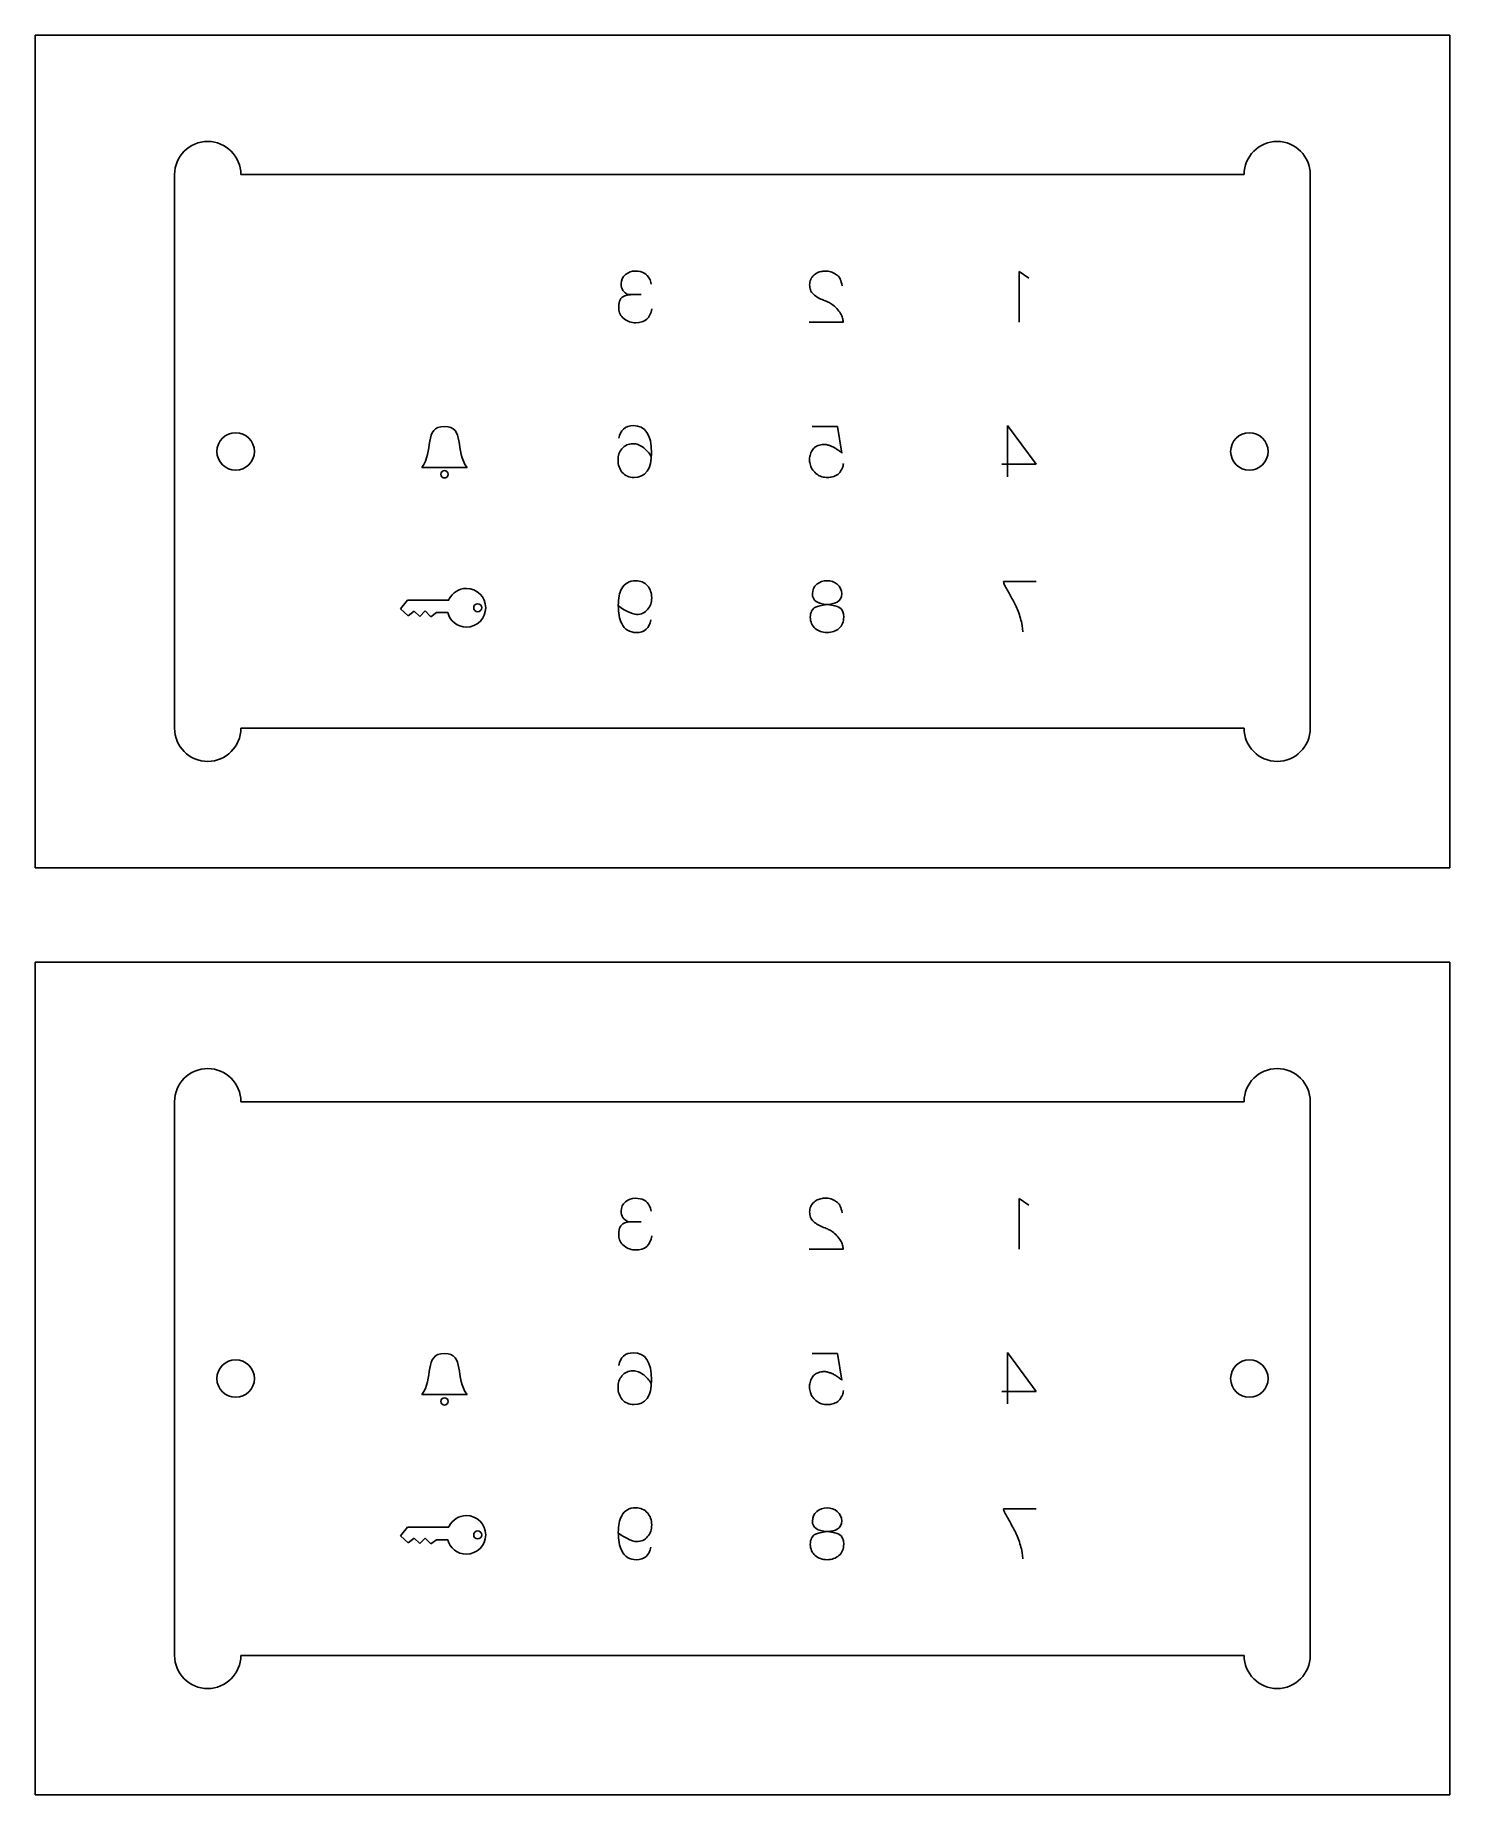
# Model space of a CAD drawing. Header units: millimetres. Extents: x 0 to 149, y 0 to 186.
import ezdxf

# ---------------------------------------------------------------- set-up
doc = ezdxf.new("R2010")
doc.units = ezdxf.units.MM
doc.header["$MEASUREMENT"] = 0
doc.layers.add('numbers engrave', color=12, linetype='Continuous', true_color=0xc21307)

msp = doc.modelspace()

# ---------------------------------------------------------------- linework, layer by layer
at = {"layer": 'numbers engrave'}
for p, q in [((0, 97.98), (0, 185.96)), ((0, 185.96), (149.47, 185.96)), ((149.47, 185.96), (149.47, 97.98)), ((104.99, 160.3), (103.98, 161)), ((103.98, 161), (103.98, 155.64)), ((62.66, 158.55), (64.04, 158.55)), ((64.04, 158.55), (63.66, 158.55)), ((85.39, 155.65), (81.79, 155.65)), ((82.08, 144.61), (84.76, 144.61)), ((84.76, 144.61), (85.22, 141.79)), ((105.75, 140.61), (102.72, 144.72)), ((102.72, 144.72), (102.72, 139.29)), ((45.63, 140.27), (40.86, 140.27)), ((102.14, 140.61), (105.75, 140.61)), ((105.78, 128.23), (102.32, 128.23)), ((38.6, 125.35), (39.34, 126.26)), ((39.42, 124.61), (38.6, 125.35)), ((39.34, 126.26), (43.69, 126.26)), ((40.03, 125.09), (39.42, 124.61)), ((40.63, 124.53), (40.03, 125.09)), ((41.19, 125.11), (40.63, 124.53)), ((41.81, 124.49), (41.19, 125.11)), ((42.39, 124.94), (41.81, 124.49)), ((43.59, 124.94), (42.39, 124.94)), ((149.47, 97.98), (0, 97.98)), ((0, 0), (0, 87.98)), ((0, 87.98), (149.47, 87.98)), ((149.47, 87.98), (149.47, 0)), ((104.99, 62.32), (103.98, 63.02)), ((103.98, 63.02), (103.98, 57.66)), ((62.66, 60.57), (64.04, 60.57)), ((64.04, 60.57), (63.66, 60.57)), ((85.39, 57.67), (81.79, 57.67)), ((82.08, 46.63), (84.76, 46.63)), ((84.76, 46.63), (85.22, 43.81)), ((105.75, 42.63), (102.72, 46.74)), ((102.72, 46.74), (102.72, 41.31)), ((45.63, 42.29), (40.86, 42.29)), ((102.14, 42.63), (105.75, 42.63)), ((105.78, 30.24), (102.32, 30.24)), ((38.6, 27.37), (39.34, 28.28)), ((39.34, 28.28), (43.69, 28.28)), ((39.42, 26.63), (38.6, 27.37)), ((40.03, 27.11), (39.42, 26.63)), ((40.63, 26.55), (40.03, 27.11)), ((41.19, 27.13), (40.63, 26.55)), ((41.81, 26.51), (41.19, 27.13)), ((42.39, 26.96), (41.81, 26.51)), ((43.59, 26.96), (42.39, 26.96)), ((149.47, 0), (0, 0))]:
    msp.add_line(p, q, dxfattribs=at)
for centre, radius, start, end in [((18.23, 171.23), 3.5, 0, 180), ((131.23, 171.23), 3.5, 0, 180), ((21.18, 141.97), 1.98, 90, 180), ((21.18, 141.97), 1.98, 0, 90), ((128.29, 141.97), 1.98, 90, 180), ((128.29, 141.97), 1.98, 360, 90), ((21.18, 141.97), 1.98, 180, 270), ((21.18, 141.97), 1.98, 270, 360), ((128.29, 141.97), 1.98, 180, 270), ((128.29, 141.97), 1.98, 270, 0), ((18.23, 112.72), 3.5, 180, 0), ((131.23, 112.72), 3.5, 180, 0), ((18.23, 73.25), 3.5, 0, 180), ((131.23, 73.25), 3.5, 0, 180), ((21.18, 43.99), 1.98, 90, 180), ((21.18, 43.99), 1.98, 0, 90), ((128.29, 43.99), 1.98, 90, 180), ((128.29, 43.99), 1.98, 360, 90), ((21.18, 43.99), 1.98, 180, 270), ((21.18, 43.99), 1.98, 270, 360), ((128.29, 43.99), 1.98, 180, 270), ((128.29, 43.99), 1.98, 270, 0), ((18.23, 14.73), 3.5, 180, 0), ((131.23, 14.73), 3.5, 180, 0)]:
    msp.add_arc(centre, radius, start, end, dxfattribs=at)
for points, degree in [([(14.73, 171.23), (14.73, 141.97), (14.73, 112.72)], 2), ([(127.73, 171.23), (74.73, 171.23), (21.73, 171.23)], 2), ([(134.73, 112.72), (134.73, 141.97), (134.73, 171.23)], 2), ([(62.38, 160.66), (62.07, 160.39), (61.92, 160.06), (61.92, 159.67)], 3), ([(63.42, 161.03), (63.01, 161.03), (62.67, 160.91), (62.38, 160.66)], 3), ([(64.92, 160.2), (64.63, 160.75), (64.13, 161.03), (63.42, 161.03)], 3), ([(65.08, 159.65), (65.03, 159.89), (64.98, 160.07), (64.92, 160.2)], 3), ([(81.94, 160.14), (81.87, 159.96), (81.83, 159.78), (81.83, 159.58)], 3), ([(82.29, 160.62), (82.13, 160.48), (82.02, 160.32), (81.94, 160.14)], 3), ([(82.76, 160.91), (82.6, 160.85), (82.44, 160.75), (82.29, 160.62)], 3), ([(83.27, 161.02), (83.09, 161), (82.92, 160.96), (82.76, 160.91)], 3), ([(83.8, 161.02), (83.63, 161.04), (83.45, 161.04), (83.27, 161.02)], 3), ([(84.32, 160.86), (84.14, 160.95), (83.96, 161), (83.8, 161.02)], 3), ([(84.77, 160.57), (84.65, 160.68), (84.5, 160.77), (84.32, 160.86)], 3), ([(85.07, 160.17), (85, 160.33), (84.9, 160.47), (84.77, 160.57)], 3), ([(85.26, 159.48), (85.21, 159.78), (85.15, 160.01), (85.07, 160.17)], 3), ([(62.09, 158.32), (61.79, 158.11), (61.64, 157.69), (61.65, 157.06)], 3), ([(61.92, 159.67), (61.92, 159.14), (62.16, 158.77), (62.66, 158.55)], 3), ([(63.3, 158.55), (62.71, 158.55), (62.3, 158.48), (62.09, 158.32)], 3), ([(63.66, 158.55), (63.48, 158.55), (63.37, 158.55), (63.3, 158.55)], 3), ([(81.83, 159.58), (81.83, 159.38), (81.86, 159.2), (81.92, 159.04)], 3), ([(81.92, 159.04), (81.97, 158.88), (82.08, 158.72), (82.23, 158.58)], 3), ([(82.23, 158.58), (82.39, 158.44), (82.56, 158.32), (82.73, 158.22)], 3), ([(82.73, 158.22), (82.91, 158.12), (83.11, 158.03), (83.31, 157.95)], 3), ([(61.65, 157.06), (61.66, 156.65), (61.85, 156.29), (62.23, 155.99)], 3), ([(63.44, 155.56), (64.43, 155.56), (65, 156.06), (65.15, 157.05)], 3), ([(83.31, 157.95), (83.52, 157.87), (83.68, 157.8), (83.8, 157.74)], 3), ([(83.8, 157.74), (83.93, 157.69), (84.07, 157.61), (84.22, 157.5)], 3), ([(84.22, 157.5), (84.38, 157.39), (84.54, 157.25), (84.7, 157.07)], 3), ([(84.7, 157.07), (84.86, 156.89), (84.99, 156.72), (85.09, 156.56)], 3), ([(85.09, 156.56), (85.19, 156.4), (85.26, 156.24), (85.3, 156.07)], 3), ([(62.23, 155.99), (62.6, 155.7), (63, 155.56), (63.44, 155.56)], 3), ([(85.3, 156.07), (85.34, 155.9), (85.37, 155.79), (85.37, 155.74)], 3), ([(85.37, 155.74), (85.37, 155.69), (85.37, 155.66), (85.39, 155.65)], 3), ([(40.86, 140.27), (42.13, 141.91), (41, 144.62), (43.25, 144.62)], 3), ([(43.25, 144.62), (45.44, 144.62), (44.32, 141.96), (45.63, 140.27)], 3), ([(62.16, 144.34), (61.89, 144.1), (61.73, 143.78), (61.67, 143.36)], 3), ([(63.19, 144.7), (62.77, 144.7), (62.42, 144.58), (62.16, 144.34)], 3), ([(65.12, 141.82), (65.12, 143.74), (64.48, 144.7), (63.19, 144.7)], 3), ([(62, 142.26), (61.72, 141.93), (61.58, 141.53), (61.58, 141.05)], 3), ([(63.16, 142.79), (62.69, 142.79), (62.3, 142.61), (62, 142.26)], 3), ([(64.3, 142.35), (63.93, 142.64), (63.55, 142.79), (63.16, 142.79)], 3), ([(63.25, 139.22), (64.5, 139.22), (65.12, 140.09), (65.12, 141.82)], 3), ([(65.1, 141.41), (64.88, 141.79), (64.61, 142.1), (64.3, 142.35)], 3), ([(81.91, 141.69), (81.85, 141.51), (81.82, 141.33), (81.82, 141.17)], 3), ([(82.16, 142.18), (82.06, 142.04), (81.97, 141.88), (81.91, 141.69)], 3), ([(82.52, 142.5), (82.39, 142.43), (82.27, 142.33), (82.16, 142.18)], 3), ([(83.01, 142.67), (82.82, 142.63), (82.66, 142.57), (82.52, 142.5)], 3), ([(83.48, 142.71), (83.35, 142.72), (83.19, 142.71), (83.01, 142.67)], 3), ([(83.85, 142.62), (83.74, 142.66), (83.61, 142.69), (83.48, 142.71)], 3), ([(84.18, 142.5), (84.07, 142.55), (83.96, 142.59), (83.85, 142.62)], 3), ([(84.51, 142.33), (84.4, 142.4), (84.29, 142.46), (84.18, 142.5)], 3), ([(84.83, 142.12), (84.72, 142.19), (84.61, 142.27), (84.51, 142.33)], 3), ([(85.11, 141.9), (85.04, 141.97), (84.94, 142.04), (84.83, 142.12)], 3), ([(85.22, 141.79), (85.22, 141.8), (85.19, 141.84), (85.11, 141.9)], 3), ([(43.25, 139.95), (43.03, 139.95), (42.86, 139.77), (42.86, 139.56)], 3), ([(42.86, 139.56), (42.86, 139.34), (43.03, 139.17), (43.25, 139.17)], 3), ([(43.64, 139.56), (43.64, 139.77), (43.46, 139.95), (43.25, 139.95)], 3), ([(43.25, 139.17), (43.46, 139.17), (43.64, 139.34), (43.64, 139.56)], 3), ([(61.58, 141.05), (61.58, 140.54), (61.73, 140.11), (62.03, 139.76)], 3), ([(62.03, 139.76), (62.34, 139.4), (62.75, 139.22), (63.25, 139.22)], 3), ([(81.82, 141.17), (81.82, 141.01), (81.83, 140.84), (81.87, 140.65)], 3), ([(81.87, 140.65), (81.91, 140.47), (81.96, 140.31), (82.04, 140.19)], 3), ([(82.04, 140.19), (82.11, 140.06), (82.23, 139.92), (82.38, 139.77)], 3), ([(82.38, 139.77), (82.54, 139.61), (82.69, 139.49), (82.85, 139.41)], 3), ([(84.52, 139.39), (84.72, 139.47), (84.88, 139.6), (85.01, 139.76)], 3), ([(85.01, 139.76), (85.14, 139.92), (85.23, 140.08), (85.29, 140.23)], 3), ([(85.29, 140.23), (85.34, 140.39), (85.38, 140.54), (85.41, 140.71)], 3), ([(82.85, 139.41), (83.01, 139.32), (83.19, 139.26), (83.41, 139.24)], 3), ([(83.41, 139.24), (83.62, 139.21), (83.82, 139.21), (83.98, 139.24)], 3), ([(83.98, 139.24), (84.15, 139.26), (84.33, 139.31), (84.52, 139.39)], 3), ([(43.75, 126.38), (44.08, 127.04), (44.77, 127.49), (45.56, 127.49)], 3), ([(45.56, 127.49), (46.68, 127.49), (47.6, 126.58), (47.6, 125.45)], 3), ([(61.97, 127.47), (61.73, 127.03), (61.61, 126.44), (61.61, 125.71)], 3), ([(63.45, 128.31), (62.77, 128.31), (62.28, 128.03), (61.97, 127.47)], 3), ([(64.69, 127.78), (64.37, 128.13), (63.96, 128.31), (63.45, 128.31)], 3), ([(65.14, 126.5), (65.14, 127.01), (64.99, 127.44), (64.69, 127.78)], 3), ([(64.71, 125.27), (65, 125.6), (65.14, 126.01), (65.14, 126.5)], 3), ([(82.59, 127.94), (82.28, 127.67), (82.12, 127.33), (82.12, 126.91)], 3), ([(82.12, 126.91), (82.12, 126.21), (82.65, 125.85), (83.7, 125.81)], 3), ([(83.68, 128.31), (83.24, 128.31), (82.88, 128.18), (82.59, 127.94)], 3), ([(84.75, 127.93), (84.45, 128.18), (84.09, 128.31), (83.68, 128.31)], 3), ([(84.74, 126.05), (85.06, 126.23), (85.22, 126.52), (85.22, 126.92)], 3), ([(85.22, 126.92), (85.22, 127.33), (85.06, 127.66), (84.75, 127.93)], 3), ([(102.32, 128.23), (102.3, 128.23), (102.32, 128.16), (102.35, 128.04)], 3), ([(102.35, 128.04), (102.39, 127.92), (102.46, 127.77), (102.55, 127.6)], 3), ([(102.55, 127.6), (102.64, 127.43), (102.73, 127.27), (102.83, 127.11)], 3), ([(102.83, 127.11), (102.92, 126.95), (103.02, 126.77), (103.13, 126.57)], 3), ([(103.13, 126.57), (103.23, 126.37), (103.34, 126.18), (103.44, 126)], 3), ([(45.56, 123.41), (44.61, 123.41), (43.81, 124.06), (43.59, 124.94)], 3), ([(43.69, 126.26), (43.71, 126.3), (43.73, 126.34), (43.75, 126.38)], 3), ([(47.6, 125.45), (47.6, 124.33), (46.68, 123.41), (45.56, 123.41)], 3), ([(46.76, 125.87), (46.52, 125.87), (46.33, 125.68), (46.33, 125.45)], 3), ([(46.33, 125.45), (46.33, 125.22), (46.52, 125.03), (46.76, 125.03)], 3), ([(47.18, 125.45), (47.18, 125.68), (46.99, 125.87), (46.76, 125.87)], 3), ([(46.76, 125.03), (46.99, 125.03), (47.18, 125.22), (47.18, 125.45)], 3), ([(61.61, 125.71), (61.72, 125.54), (62.02, 125.34), (62.5, 125.1)], 3), ([(61.61, 125.71), (61.61, 124.91), (61.73, 124.27), (61.97, 123.79)], 3), ([(62.5, 125.1), (62.98, 124.86), (63.33, 124.74), (63.55, 124.74)], 3), ([(63.55, 124.74), (64.03, 124.74), (64.42, 124.92), (64.71, 125.27)], 3), ([(82.45, 125.52), (82.08, 125.32), (81.9, 124.97), (81.9, 124.45)], 3), ([(83.7, 125.81), (83.07, 125.72), (82.66, 125.63), (82.45, 125.52)], 3), ([(83.7, 125.81), (84.17, 125.84), (84.51, 125.93), (84.74, 126.05)], 3), ([(84.92, 125.52), (84.74, 125.62), (84.33, 125.72), (83.7, 125.81)], 3), ([(85.43, 124.47), (85.43, 124.98), (85.26, 125.33), (84.92, 125.52)], 3), ([(103.44, 126), (103.55, 125.82), (103.65, 125.63), (103.73, 125.42)], 3), ([(103.73, 125.42), (103.82, 125.2), (103.9, 124.97), (103.99, 124.71)], 3), ([(103.99, 124.71), (104.08, 124.45), (104.15, 124.21), (104.2, 123.98)], 3), ([(61.97, 123.79), (62.29, 123.15), (62.81, 122.83), (63.53, 122.83)], 3), ([(63.53, 122.83), (63.95, 122.83), (64.29, 122.95), (64.56, 123.18)], 3), ([(64.56, 123.18), (64.82, 123.42), (64.98, 123.74), (65.04, 124.16)], 3), ([(81.9, 124.45), (81.9, 123.96), (82.07, 123.56), (82.42, 123.26)], 3), ([(82.42, 123.26), (82.75, 122.97), (83.17, 122.83), (83.67, 122.83)], 3), ([(83.67, 122.83), (84.17, 122.83), (84.59, 122.98), (84.92, 123.27)], 3), ([(84.92, 123.27), (85.26, 123.57), (85.43, 123.98), (85.43, 124.47)], 3), ([(104.2, 123.98), (104.25, 123.76), (104.3, 123.41), (104.35, 122.92)], 3), ([(21.73, 112.72), (74.73, 112.72), (127.73, 112.72)], 2), ([(14.73, 73.25), (14.73, 43.99), (14.73, 14.73)], 2), ([(127.73, 73.25), (74.73, 73.25), (21.73, 73.25)], 2), ([(134.73, 14.73), (134.73, 43.99), (134.73, 73.25)], 2), ([(62.38, 62.67), (62.07, 62.41), (61.92, 62.08), (61.92, 61.69)], 3), ([(61.92, 61.69), (61.92, 61.16), (62.16, 60.79), (62.66, 60.57)], 3), ([(63.42, 63.05), (63.01, 63.05), (62.67, 62.92), (62.38, 62.67)], 3), ([(64.92, 62.22), (64.63, 62.77), (64.13, 63.05), (63.42, 63.05)], 3), ([(65.08, 61.67), (65.03, 61.91), (64.98, 62.09), (64.92, 62.22)], 3), ([(81.94, 62.16), (81.87, 61.98), (81.83, 61.79), (81.83, 61.6)], 3), ([(81.83, 61.6), (81.83, 61.4), (81.86, 61.22), (81.92, 61.06)], 3), ([(82.29, 62.64), (82.13, 62.5), (82.02, 62.34), (81.94, 62.16)], 3), ([(82.76, 62.93), (82.6, 62.87), (82.44, 62.77), (82.29, 62.64)], 3), ([(83.27, 63.04), (83.09, 63.02), (82.92, 62.98), (82.76, 62.93)], 3), ([(83.8, 63.04), (83.63, 63.06), (83.45, 63.06), (83.27, 63.04)], 3), ([(84.32, 62.88), (84.14, 62.97), (83.96, 63.02), (83.8, 63.04)], 3), ([(84.77, 62.59), (84.65, 62.7), (84.5, 62.79), (84.32, 62.88)], 3), ([(85.07, 62.19), (85, 62.35), (84.9, 62.49), (84.77, 62.59)], 3), ([(85.26, 61.5), (85.21, 61.8), (85.15, 62.03), (85.07, 62.19)], 3), ([(62.09, 60.34), (61.79, 60.13), (61.64, 59.71), (61.65, 59.08)], 3), ([(63.3, 60.57), (62.71, 60.57), (62.3, 60.5), (62.09, 60.34)], 3), ([(63.66, 60.57), (63.48, 60.57), (63.37, 60.57), (63.3, 60.57)], 3), ([(81.92, 61.06), (81.97, 60.9), (82.08, 60.74), (82.23, 60.6)], 3), ([(82.23, 60.6), (82.39, 60.46), (82.56, 60.34), (82.73, 60.24)], 3), ([(82.73, 60.24), (82.91, 60.14), (83.11, 60.05), (83.31, 59.97)], 3), ([(83.31, 59.97), (83.52, 59.89), (83.68, 59.82), (83.8, 59.76)], 3), ([(83.8, 59.76), (83.93, 59.71), (84.07, 59.63), (84.22, 59.52)], 3), ([(84.22, 59.52), (84.38, 59.41), (84.54, 59.27), (84.7, 59.09)], 3), ([(61.65, 59.08), (61.66, 58.67), (61.85, 58.31), (62.23, 58.01)], 3), ([(62.23, 58.01), (62.6, 57.72), (63, 57.58), (63.44, 57.58)], 3), ([(63.44, 57.58), (64.43, 57.58), (65, 58.07), (65.15, 59.07)], 3), ([(84.7, 59.09), (84.86, 58.91), (84.99, 58.74), (85.09, 58.58)], 3), ([(85.09, 58.58), (85.19, 58.42), (85.26, 58.25), (85.3, 58.09)], 3), ([(85.3, 58.09), (85.34, 57.92), (85.37, 57.81), (85.37, 57.76)], 3), ([(85.37, 57.76), (85.37, 57.71), (85.37, 57.68), (85.39, 57.67)], 3), ([(40.86, 42.29), (42.13, 43.93), (41, 46.64), (43.25, 46.64)], 3), ([(43.25, 46.64), (45.44, 46.64), (44.32, 43.98), (45.63, 42.29)], 3), ([(63.19, 46.71), (62.77, 46.71), (62.42, 46.6), (62.16, 46.36)], 3), ([(65.12, 43.84), (65.12, 45.76), (64.48, 46.71), (63.19, 46.71)], 3), ([(62.16, 46.36), (61.89, 46.12), (61.73, 45.8), (61.67, 45.38)], 3), ([(63.16, 44.81), (62.69, 44.81), (62.3, 44.63), (62, 44.28)], 3), ([(64.3, 44.37), (63.93, 44.66), (63.55, 44.81), (63.16, 44.81)], 3), ([(83.01, 44.69), (82.82, 44.64), (82.66, 44.59), (82.52, 44.52)], 3), ([(83.48, 44.72), (83.35, 44.74), (83.19, 44.73), (83.01, 44.69)], 3), ([(83.85, 44.64), (83.74, 44.68), (83.61, 44.71), (83.48, 44.72)], 3), ([(84.18, 44.52), (84.07, 44.56), (83.96, 44.6), (83.85, 44.64)], 3), ([(62, 44.28), (61.72, 43.95), (61.58, 43.55), (61.58, 43.07)], 3), ([(61.58, 43.07), (61.58, 42.55), (61.73, 42.13), (62.03, 41.78)], 3), ([(63.25, 41.24), (64.5, 41.24), (65.12, 42.11), (65.12, 43.84)], 3), ([(65.1, 43.43), (64.88, 43.81), (64.61, 44.12), (64.3, 44.37)], 3), ([(81.91, 43.71), (81.85, 43.53), (81.82, 43.35), (81.82, 43.19)], 3), ([(81.82, 43.19), (81.82, 43.03), (81.83, 42.85), (81.87, 42.67)], 3), ([(82.16, 44.2), (82.06, 44.06), (81.97, 43.9), (81.91, 43.71)], 3), ([(82.52, 44.52), (82.39, 44.45), (82.27, 44.35), (82.16, 44.2)], 3), ([(84.51, 44.35), (84.4, 44.42), (84.29, 44.48), (84.18, 44.52)], 3), ([(84.83, 44.14), (84.72, 44.21), (84.61, 44.28), (84.51, 44.35)], 3), ([(85.11, 43.92), (85.04, 43.99), (84.94, 44.06), (84.83, 44.14)], 3), ([(85.22, 43.81), (85.22, 43.82), (85.19, 43.86), (85.11, 43.92)], 3), ([(43.25, 41.96), (43.03, 41.96), (42.86, 41.79), (42.86, 41.58)], 3), ([(42.86, 41.58), (42.86, 41.36), (43.03, 41.19), (43.25, 41.19)], 3), ([(43.64, 41.58), (43.64, 41.79), (43.46, 41.96), (43.25, 41.96)], 3), ([(43.25, 41.19), (43.46, 41.19), (43.64, 41.36), (43.64, 41.58)], 3), ([(62.03, 41.78), (62.34, 41.42), (62.75, 41.24), (63.25, 41.24)], 3), ([(81.87, 42.67), (81.91, 42.48), (81.96, 42.33), (82.04, 42.21)], 3), ([(82.04, 42.21), (82.11, 42.08), (82.23, 41.94), (82.38, 41.79)], 3), ([(82.38, 41.79), (82.54, 41.63), (82.69, 41.51), (82.85, 41.42)], 3), ([(82.85, 41.42), (83.01, 41.34), (83.19, 41.28), (83.41, 41.26)], 3), ([(83.41, 41.26), (83.62, 41.23), (83.82, 41.23), (83.98, 41.26)], 3), ([(83.98, 41.26), (84.15, 41.28), (84.33, 41.33), (84.52, 41.41)], 3), ([(84.52, 41.41), (84.72, 41.49), (84.88, 41.61), (85.01, 41.78)], 3), ([(85.01, 41.78), (85.14, 41.94), (85.23, 42.1), (85.29, 42.25)], 3), ([(85.29, 42.25), (85.34, 42.4), (85.38, 42.56), (85.41, 42.73)], 3), ([(63.45, 30.33), (62.77, 30.33), (62.28, 30.05), (61.97, 29.48)], 3), ([(64.69, 29.8), (64.37, 30.15), (63.96, 30.33), (63.45, 30.33)], 3), ([(65.14, 28.52), (65.14, 29.03), (64.99, 29.46), (64.69, 29.8)], 3), ([(82.59, 29.95), (82.28, 29.69), (82.12, 29.35), (82.12, 28.92)], 3), ([(83.68, 30.33), (83.24, 30.33), (82.88, 30.2), (82.59, 29.95)], 3), ([(84.75, 29.95), (84.45, 30.2), (84.09, 30.33), (83.68, 30.33)], 3), ([(85.22, 28.94), (85.22, 29.35), (85.06, 29.68), (84.75, 29.95)], 3), ([(102.32, 30.24), (102.3, 30.24), (102.32, 30.18), (102.35, 30.06)], 3), ([(102.35, 30.06), (102.39, 29.93), (102.46, 29.79), (102.55, 29.62)], 3), ([(43.69, 28.28), (43.71, 28.32), (43.73, 28.36), (43.75, 28.4)], 3), ([(43.75, 28.4), (44.08, 29.06), (44.77, 29.51), (45.56, 29.51)], 3), ([(45.56, 29.51), (46.68, 29.51), (47.6, 28.6), (47.6, 27.47)], 3), ([(61.97, 29.48), (61.73, 29.05), (61.61, 28.46), (61.61, 27.73)], 3), ([(64.71, 27.29), (65, 27.62), (65.14, 28.03), (65.14, 28.52)], 3), ([(82.12, 28.92), (82.12, 28.23), (82.65, 27.87), (83.7, 27.83)], 3), ([(83.7, 27.83), (84.17, 27.86), (84.51, 27.94), (84.74, 28.07)], 3), ([(84.74, 28.07), (85.06, 28.25), (85.22, 28.54), (85.22, 28.94)], 3), ([(102.55, 29.62), (102.64, 29.45), (102.73, 29.29), (102.83, 29.13)], 3), ([(102.83, 29.13), (102.92, 28.97), (103.02, 28.79), (103.13, 28.59)], 3), ([(103.13, 28.59), (103.23, 28.39), (103.34, 28.2), (103.44, 28.02)], 3), ([(103.44, 28.02), (103.55, 27.84), (103.65, 27.65), (103.73, 27.43)], 3), ([(45.56, 25.43), (44.61, 25.43), (43.81, 26.08), (43.59, 26.96)], 3), ([(47.6, 27.47), (47.6, 26.35), (46.68, 25.43), (45.56, 25.43)], 3), ([(46.76, 27.89), (46.52, 27.89), (46.33, 27.7), (46.33, 27.47)], 3), ([(46.33, 27.47), (46.33, 27.24), (46.52, 27.05), (46.76, 27.05)], 3), ([(47.18, 27.47), (47.18, 27.7), (46.99, 27.89), (46.76, 27.89)], 3), ([(46.76, 27.05), (46.99, 27.05), (47.18, 27.24), (47.18, 27.47)], 3), ([(61.61, 27.73), (61.72, 27.56), (62.02, 27.36), (62.5, 27.12)], 3), ([(61.61, 27.73), (61.61, 26.93), (61.73, 26.29), (61.97, 25.81)], 3), ([(62.5, 27.12), (62.98, 26.88), (63.33, 26.76), (63.55, 26.76)], 3), ([(63.55, 26.76), (64.03, 26.76), (64.42, 26.93), (64.71, 27.29)], 3), ([(64.56, 25.2), (64.82, 25.44), (64.98, 25.76), (65.04, 26.18)], 3), ([(82.45, 27.54), (82.08, 27.34), (81.9, 26.98), (81.9, 26.47)], 3), ([(81.9, 26.47), (81.9, 25.98), (82.07, 25.58), (82.42, 25.28)], 3), ([(83.7, 27.83), (83.07, 27.74), (82.66, 27.65), (82.45, 27.54)], 3), ([(84.92, 27.54), (84.74, 27.64), (84.33, 27.74), (83.7, 27.83)], 3), ([(85.43, 26.49), (85.43, 27), (85.26, 27.35), (84.92, 27.54)], 3), ([(84.92, 25.29), (85.26, 25.59), (85.43, 25.99), (85.43, 26.49)], 3), ([(103.73, 27.43), (103.82, 27.22), (103.9, 26.99), (103.99, 26.73)], 3), ([(103.99, 26.73), (104.08, 26.47), (104.15, 26.23), (104.2, 26)], 3), ([(61.97, 25.81), (62.29, 25.17), (62.81, 24.85), (63.53, 24.85)], 3), ([(63.53, 24.85), (63.95, 24.85), (64.29, 24.97), (64.56, 25.2)], 3), ([(82.42, 25.28), (82.75, 24.99), (83.17, 24.85), (83.67, 24.85)], 3), ([(83.67, 24.85), (84.17, 24.85), (84.59, 25), (84.92, 25.29)], 3), ([(104.2, 26), (104.25, 25.78), (104.3, 25.42), (104.35, 24.94)], 3), ([(21.73, 14.73), (74.73, 14.73), (127.73, 14.73)], 2)]:
    msp.add_open_spline(points, degree=degree, dxfattribs=at)

doc.saveas('drawing.dxf')
